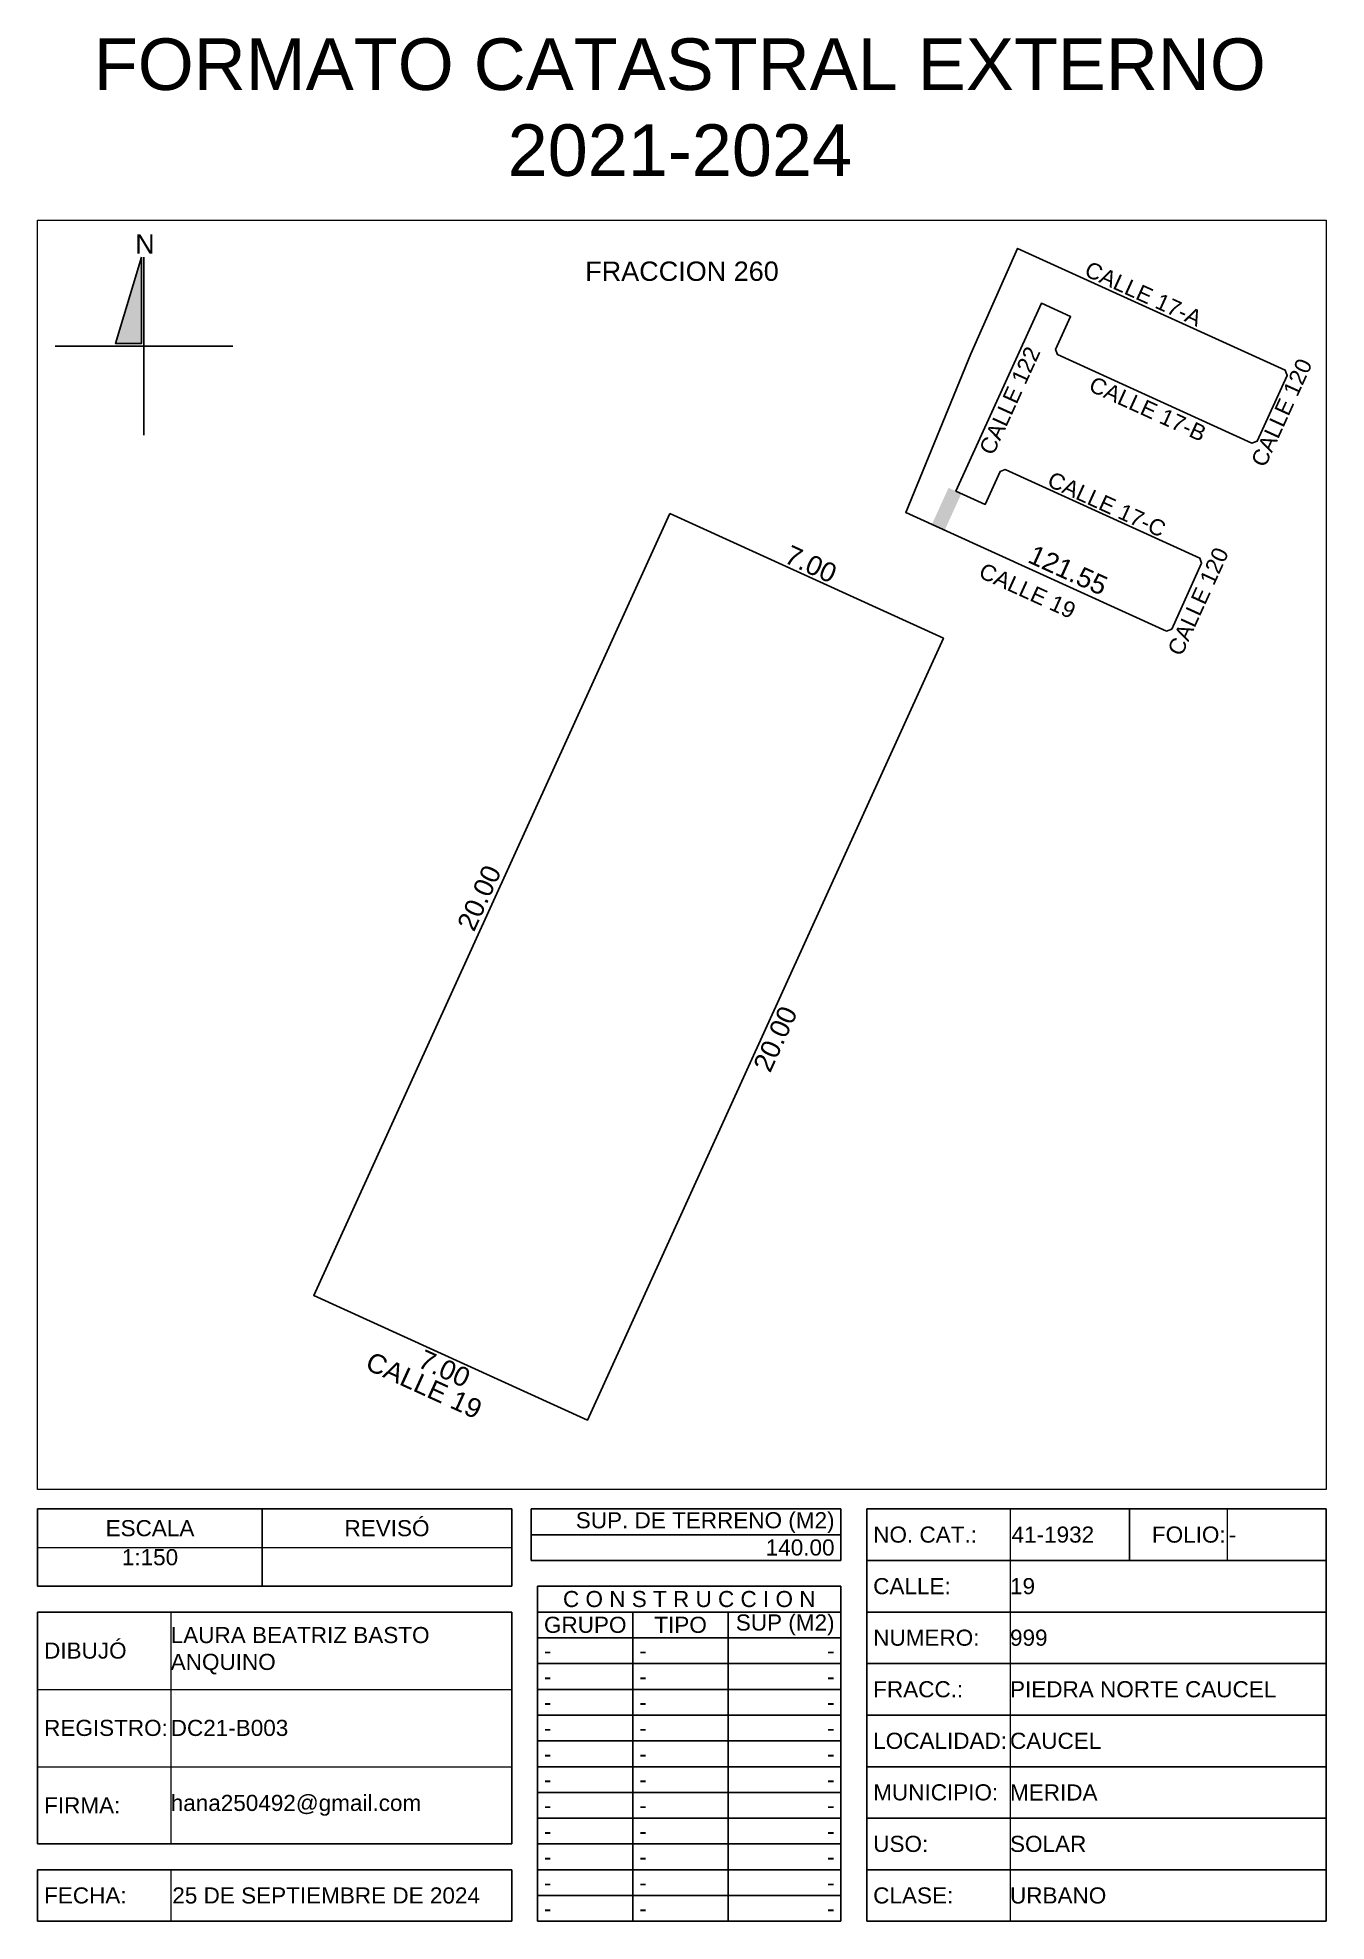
# Model space of a CAD drawing. Header units: inches. Extents: x 163.5 to 193.5, y 30.1 to 74.
import ezdxf

# ---------------------------------------------------------------- set-up
doc = ezdxf.new("R2010")
doc.units = ezdxf.units.IN
doc.header["$MEASUREMENT"] = 0
doc.layers.add('_DIV LOTES', color=7, linetype='Continuous')
doc.styles.add('Formato', font='arial.ttf')
doc.styles.add('Localizacion', font='arial.ttf')
doc.styles.get("Standard").update_dxf_attribs({"font": 'arial.ttf'})
doc.styles.add('Terreno', font='arial.ttf')
doc.dimstyles.new('T-100', dxfattribs={"dimscale": 0, "dimtxt": 0.45, "dimasz": 0.18, "dimexe": 0.18, "dimexo": 0.0625, "dimgap": 0.0905, "dimtad": 0, "dimzin": 1, "dimdsep": 46, "dimtxsty": 'Terreno', "dimblk": 'NONE', "dimcen": 0, "dimse1": 1, "dimse2": 1, "dimsd1": 1, "dimsd2": 1, "dimclrt": 256, "dimadec": 0, "dimazin": 0, "dimtfac": 1, "dimtix": 1, "dimtofl": 0, "dimtmove": 2, "dimatfit": 3, "dimldrblk": 'NONE', "dimfxl": 1, "dimtolj": 1, "dimarcsym": 0})
doc.dimstyles.new('U-100', dxfattribs={"dimscale": 0, "dimtxt": 0.375, "dimasz": 0.18, "dimexe": 0.18, "dimexo": 0.0625, "dimgap": 0.0905, "dimtad": 0, "dimzin": 1, "dimdsep": 46, "dimtxsty": 'Terreno', "dimblk": 'NONE', "dimcen": 0, "dimse1": 1, "dimse2": 1, "dimsd1": 1, "dimsd2": 1, "dimclrt": 256, "dimadec": 0, "dimazin": 0, "dimtfac": 1, "dimtix": 1, "dimtofl": 0, "dimtmove": 2, "dimatfit": 3, "dimldrblk": 'NONE', "dimfxl": 1, "dimtolj": 1, "dimarcsym": 0})

# ---------------------------------------------------------------- blocks, each defined once
blk = doc.blocks.new('*T4')
at = {"color": 0, "linetype": 'ByBlock', "lineweight": -2, "transparency": 16777216}
for p, q in [((0, 0), (11.036, 0)), ((0, 0), (0, -1.8)), ((5.23, 0), (5.23, -1.8)), ((11.036, 0), (11.036, -1.8)), ((0, -1.8), (11.036, -1.8))]:
    blk.add_line(p, q, dxfattribs=at)
at = {"layer": 'Defpoints', "color": 8, "linetype": 'ByBlock', "lineweight": 0, "transparency": 16777216}
blk.add_line((0, -0.9), (11.036, -0.9), dxfattribs=at)
at = {"color": 0, "lineweight": 18, "transparency": 16777216, "char_height": 0.375}
for s, insert, width, attachment_point in [('{\\C256;ESCALA}', (2.615, -0.45), 5.15762, 5), ('REVISÓ', (8.133, -0.45), 5.73486, 5), ('1:150', (2.615, -0.936), 5.15762, 2)]:
    blk.add_mtext(s, dxfattribs=dict(at, insert=insert, width=width, attachment_point=attachment_point))
blk = doc.blocks.new('*T5')
at = {"color": 0, "lineweight": -2, "transparency": 16777216}
for p, q in [((0, 0), (7.21, 0)), ((0, 0), (0, -0.6)), ((7.21, 0), (7.21, -0.6)), ((0, -0.6), (7.21, -0.6))]:
    blk.add_line(p, q, dxfattribs=at)
at = {"color": 0, "lineweight": 18, "transparency": 16777216, "insert": (7.06, -0.3), "char_height": 0.375, "width": 6.90975, "attachment_point": 6}
blk.add_mtext('140.00', dxfattribs=at)
blk = doc.blocks.new('*T6')
at = {"color": 0, "lineweight": -2, "transparency": 16777216}
for p, q in [((0, 0), (7.21, 0)), ((0, 0), (0, -0.6)), ((7.21, 0), (7.21, -0.6)), ((0, -0.6), (7.21, -0.6))]:
    blk.add_line(p, q, dxfattribs=at)
at = {"color": 0, "lineweight": 18, "transparency": 16777216, "insert": (7.06, -0.564), "char_height": 0.375, "width": 6.90975, "attachment_point": 9}
blk.add_mtext('{\\C256;  SUP. DE TERRENO (M2)   }', dxfattribs=at)
blk = doc.blocks.new('*T7')
at = {"color": 0, "lineweight": -2, "transparency": 16777216}
for p, q in [((0, 0), (3.336, 0)), ((0, 0), (0, -9.6)), ((0, -1.2), (3.336, -1.2)), ((0, -2.4), (3.336, -2.4)), ((0, -3.6), (3.336, -3.6)), ((0, -4.8), (3.336, -4.8)), ((0, -6), (3.336, -6)), ((0, -7.2), (3.336, -7.2)), ((0, -8.4), (3.336, -8.4)), ((0, -9.6), (3.336, -9.6))]:
    blk.add_line(p, q, dxfattribs=at)
at = {"layer": 'Defpoints', "color": 8, "linetype": 'ByBlock', "lineweight": 0, "transparency": 16777216}
blk.add_line((3.336, 0), (3.336, -9.6), dxfattribs=at)
at = {"color": 0, "lineweight": 18, "transparency": 16777216, "char_height": 0.375, "width": 3.03551, "attachment_point": 4, "style": 'Formato'}
for s, insert in [('NO. CAT.:', (0.15, -0.6)), ('CALLE:', (0.15, -1.8)), ('NUMERO:', (0.15, -3)), ('FRACC.:', (0.15, -4.2)), ('LOCALIDAD:', (0.15, -5.4)), ('MUNICIPIO:', (0.15, -6.6)), ('CLASE:', (0.15, -9))]:
    blk.add_mtext(s, dxfattribs=dict(at, insert=insert))
at = {"color": 0, "lineweight": 18, "transparency": 16777216, "insert": (0.15, -7.8), "char_height": 0.375, "width": 3.03551, "attachment_point": 4}
blk.add_mtext('USO:', dxfattribs=at)
blk = doc.blocks.new('*T8')
at = {"color": 0, "lineweight": -2, "transparency": 16777216}
for p, q in [((0, 0), (7.363, 0)), ((7.363, 0), (7.363, -8.4)), ((0, -1.2), (7.363, -1.2)), ((0, -2.4), (7.363, -2.4)), ((0, -3.6), (7.363, -3.6)), ((0, -4.8), (7.363, -4.8)), ((0, -6), (7.363, -6)), ((0, -7.2), (7.363, -7.2)), ((0, -8.4), (7.363, -8.4))]:
    blk.add_line(p, q, dxfattribs=at)
at = {"layer": 'Defpoints', "color": 8, "linetype": 'ByBlock', "lineweight": 0, "transparency": 16777216}
blk.add_line((0, 0), (0, -8.4), dxfattribs=at)
at = {"color": 0, "lineweight": 18, "transparency": 16777216, "char_height": 0.375, "width": 7.363, "attachment_point": 4}
for s, insert in [('19', (0, -0.6)), ('999', (0, -1.8)), ('PIEDRA NORTE CAUCEL', (0, -3)), ('CAUCEL', (0, -4.2)), ('MERIDA', (0, -5.4)), ('SOLAR', (0, -6.6)), ('URBANO', (0, -7.8))]:
    blk.add_mtext(s, dxfattribs=dict(at, insert=insert))
blk = doc.blocks.new('*T9')
at = {"color": 0, "lineweight": -2, "transparency": 16777216}
for p, q in [((0, 0), (2.782, 0)), ((2.782, 0), (2.782, -1.2)), ((0, -1.2), (2.782, -1.2))]:
    blk.add_line(p, q, dxfattribs=at)
at = {"layer": 'Defpoints', "color": 8, "linetype": 'ByBlock', "lineweight": 0, "transparency": 16777216}
blk.add_line((0, 0), (0, -1.2), dxfattribs=at)
at = {"color": 0, "lineweight": 18, "transparency": 16777216, "insert": (0.036, -0.6), "char_height": 0.375, "width": 2.7103, "attachment_point": 4}
blk.add_mtext('41-1932', dxfattribs=at)
blk = doc.blocks.new('*T10')
at = {"color": 0, "lineweight": -2, "transparency": 16777216}
for p, q in [((0, 0), (2.273, 0)), ((0, 0), (0, -1.2)), ((0, -1.2), (2.273, -1.2))]:
    blk.add_line(p, q, dxfattribs=at)
at = {"layer": 'Defpoints', "color": 8, "linetype": 'ByBlock', "lineweight": 0, "transparency": 16777216}
blk.add_line((2.273, 0), (2.273, -1.2), dxfattribs=at)
at = {"color": 0, "lineweight": 18, "transparency": 16777216, "insert": (2.237, -0.6), "char_height": 0.375, "width": 2.2007, "attachment_point": 6}
blk.add_mtext(' FOLIO:', dxfattribs=at)
blk = doc.blocks.new('*T11')
at = {"color": 0, "lineweight": -2, "transparency": 16777216}
for p, q in [((0, 0), (2.308, 0)), ((2.308, 0), (2.308, -1.2)), ((0, -1.2), (2.308, -1.2))]:
    blk.add_line(p, q, dxfattribs=at)
at = {"layer": 'Defpoints', "color": 8, "linetype": 'ByBlock', "lineweight": 0, "transparency": 16777216}
blk.add_line((0, 0), (0, -1.2), dxfattribs=at)
at = {"color": 0, "lineweight": 18, "transparency": 16777216, "insert": (0.036, -0.6), "char_height": 0.375, "width": 2.236, "attachment_point": 4}
blk.add_mtext('-', dxfattribs=at)
blk = doc.blocks.new('*T12')
at = {"color": 0, "lineweight": -2, "transparency": 16777216}
for p, q in [((0, 0), (3.098, 0)), ((0, 0), (0, -1.2)), ((0, -1.2), (3.098, -1.2))]:
    blk.add_line(p, q, dxfattribs=at)
at = {"layer": 'Defpoints', "color": 8, "linetype": 'ByBlock', "lineweight": 0, "transparency": 16777216}
blk.add_line((3.098, 0), (3.098, -1.2), dxfattribs=at)
at = {"color": 0, "lineweight": 18, "transparency": 16777216, "insert": (0.15, -0.6), "char_height": 0.375, "width": 2.79829, "attachment_point": 4}
blk.add_mtext('{\\C256;FECHA:}', dxfattribs=at)
blk = doc.blocks.new('*T13')
at = {"color": 0, "lineweight": -2, "transparency": 16777216}
for p, q in [((0, 0), (7.938, 0)), ((7.938, 0), (7.938, -1.2)), ((0, -1.2), (7.938, -1.2))]:
    blk.add_line(p, q, dxfattribs=at)
at = {"layer": 'Defpoints', "color": 8, "linetype": 'ByBlock', "lineweight": 0, "transparency": 16777216}
blk.add_line((0, 0), (0, -1.2), dxfattribs=at)
at = {"color": 0, "lineweight": 18, "transparency": 16777216, "insert": (0.036, -0.6), "char_height": 0.375, "width": 7.86619, "attachment_point": 4}
blk.add_mtext('{\\C256;25 DE SEPTIEMBRE DE 2024}', dxfattribs=at)
blk = doc.blocks.new('*T14')
at = {"color": 0, "lineweight": -2, "transparency": 16777216}
for p, q in [((0, 0), (7.065, 0)), ((0, 0), (0, -7.8)), ((7.065, 0), (7.065, -7.8)), ((0, -0.6), (7.065, -0.6)), ((2.22, -0.6), (2.22, -7.8)), ((4.44, -0.6), (4.44, -7.8)), ((0, -1.2), (7.065, -1.2)), ((0, -1.8), (7.065, -1.8)), ((0, -2.4), (7.065, -2.4)), ((0, -3), (7.065, -3)), ((0, -3.6), (7.065, -3.6)), ((0, -4.2), (7.065, -4.2)), ((0, -4.8), (7.065, -4.8)), ((0, -5.4), (7.065, -5.4)), ((0, -6), (7.065, -6)), ((0, -6.6), (7.065, -6.6)), ((0, -7.2), (7.065, -7.2)), ((0, -7.8), (7.065, -7.8))]:
    blk.add_line(p, q, dxfattribs=at)
at = {"color": 0, "lineweight": 18, "transparency": 16777216, "char_height": 0.375}
for s, insert, width, attachment_point in [('{\\C256;C O N S T R U C C I O N}', (3.532, -0.3), 7.065, 5), ('GRUPO', (1.11, -0.9), 2.22, 5), ('TIPO', (3.33, -0.9), 2.22, 5), ('SUP (M2)', (6.915, -0.9), 2.325, 6), ('-', (0.15, -1.5), 1.92, 4), ('-', (2.37, -1.5), 1.92, 4), ('-', (0.15, -2.1), 1.92, 4), ('-', (2.37, -2.1), 1.92, 4), ('-', (0.15, -2.7), 1.92, 4), ('-', (2.37, -2.7), 1.92, 4), ('-', (0.15, -3.3), 1.92, 4), ('-', (2.37, -3.3), 1.92, 4), ('-', (0.15, -3.9), 1.92, 4), ('-', (2.37, -3.9), 1.92, 4), ('-', (0.15, -4.5), 1.92, 4), ('-', (2.37, -4.5), 1.92, 4), ('-', (0.15, -5.1), 1.92, 4), ('-', (2.37, -5.1), 1.92, 4), ('-', (0.15, -5.7), 1.92, 4), ('-', (2.37, -5.7), 1.92, 4), ('-', (0.15, -6.3), 1.92, 4), ('-', (2.37, -6.3), 1.92, 4), ('-', (0.15, -6.9), 1.92, 4), ('-', (2.37, -6.9), 1.92, 4), ('-', (0.15, -7.5), 1.92, 4), ('-', (2.37, -7.5), 1.92, 4), ('-', (6.915, -7.5), 2.325, 6)]:
    blk.add_mtext(s, dxfattribs=dict(at, insert=insert, width=width, attachment_point=attachment_point))
at = {"color": 0, "lineweight": 18, "transparency": 16777216, "char_height": 0.375, "width": 2.325, "attachment_point": 6, "style": 'Formato'}
for insert in [(6.915, -1.5), (6.915, -2.1), (6.915, -2.7), (6.915, -3.3), (6.915, -3.9), (6.915, -4.5), (6.915, -5.1), (6.915, -5.7), (6.915, -6.3), (6.915, -6.9)]:
    blk.add_mtext('-', dxfattribs=dict(at, insert=insert))
blk = doc.blocks.new('*T15')
at = {"color": 0, "lineweight": -2, "transparency": 16777216}
for p, q in [((0, 0), (11.036, 0)), ((0, 0), (0, -5.4)), ((11.036, 0), (11.036, -5.4)), ((0, -5.4), (11.036, -5.4))]:
    blk.add_line(p, q, dxfattribs=at)
at = {"layer": 'Defpoints', "color": 8, "linetype": 'ByBlock', "lineweight": 0, "transparency": 16777216}
for p, q in [((3.098, 0), (3.098, -5.4)), ((0, -1.8), (11.036, -1.8)), ((0, -3.6), (11.036, -3.6))]:
    blk.add_line(p, q, dxfattribs=at)
at = {"color": 0, "lineweight": 18, "transparency": 16777216, "char_height": 0.375, "width": 7.93819, "attachment_point": 4, "style": 'Formato'}
for s, insert in [('LAURA BEATRIZ BASTO ANQUINO', (3.098, -0.9)), ('DC21-B003', (3.098, -2.7)), ('hana250492@gmail.com', (3.098, -4.5))]:
    blk.add_mtext(s, dxfattribs=dict(at, insert=insert))
at = {"color": 0, "lineweight": 18, "transparency": 16777216, "char_height": 0.375, "width": 2.79829, "attachment_point": 4}
for s, insert in [('DIBUJÓ', (0.15, -0.9)), ('REGISTRO:', (0.15, -2.7)), ('FIRMA:', (0.15, -4.5))]:
    blk.add_mtext(s, dxfattribs=dict(at, insert=insert))
blk = doc.blocks.new('Norte')
blk.add_hatch(color=256).paths.add_polyline_path([(2254.291, 2179.168), (2254.691, 2179.168), (2254.691, 2180.508)])
for p, q in [((2254.731, 2180.508), (2254.731, 2177.748)), ((2253.351, 2179.128), (2256.111, 2179.128))]:
    blk.add_line(p, q)
blk.add_lwpolyline([(2254.691, 2180.508), (2254.291, 2179.168), (2254.691, 2179.168)], close=True)
at = {"insert": (2254.595, 2180.866), "char_height": 0.3, "width": 0.27128, "attachment_point": 1, "style": 'Localizacion'}
blk.add_mtext('N', dxfattribs=at)
blk = doc.blocks.new('*D19')
at = {"layer": 'Defpoints', "color": 0, "transparency": 16777216}
for p in [(186.591, 69.651), (186.332, 69.082), (192.562, 66.246)]:
    blk.add_point(p, dxfattribs=at)
at = {"transparency": 16777216, "insert": (189.26, 68.023), "char_height": 0.375, "attachment_point": 5, "rotation": 335.528, "style": 'Terreno'}
blk.add_mtext('\\A1;CALLE 17-A', dxfattribs=at)
blk = doc.blocks.new('_None')
blk = doc.blocks.new('*D20')
at = {"layer": 'Defpoints', "color": 0, "transparency": 16777216}
for p in [(183.726, 62.936), (189.797, 60.173), (189.596, 59.73)]:
    blk.add_point(p, dxfattribs=at)
at = {"transparency": 16777216, "insert": (186.56, 61.111), "char_height": 0.375, "attachment_point": 5, "rotation": 335.528, "style": 'Terreno'}
blk.add_mtext('\\A1;CALLE 19', dxfattribs=at)
blk = doc.blocks.new('*D21')
at = {"layer": 'Defpoints', "color": 0, "transparency": 16777216}
for p in [(190.616, 61.751), (190.884, 61.629), (189.918, 60.218)]:
    blk.add_point(p, dxfattribs=at)
at = {"transparency": 16777216, "insert": (190.535, 60.862), "char_height": 0.375, "attachment_point": 5, "rotation": 65.528, "style": 'Terreno'}
blk.add_mtext('\\A1;CALLE 120', dxfattribs=at)
blk = doc.blocks.new('*D22')
at = {"layer": 'Defpoints', "color": 0, "transparency": 16777216}
for p in [(186.143, 64.153), (186.043, 63.932), (190.571, 61.872)]:
    blk.add_point(p, dxfattribs=at)
at = {"transparency": 16777216, "insert": (188.407, 63.122), "char_height": 0.375, "attachment_point": 5, "rotation": 335.528, "style": 'Terreno'}
blk.add_mtext('\\A1;CALLE 17-C', dxfattribs=at)
blk = doc.blocks.new('*D23')
at = {"layer": 'Defpoints', "color": 0, "transparency": 16777216}
for p in [(186.885, 67.805), (187.062, 67.724), (184.894, 63.43)]:
    blk.add_point(p, dxfattribs=at)
at = {"transparency": 16777216, "insert": (186.15, 65.537), "char_height": 0.375, "attachment_point": 5, "rotation": 65.528, "style": 'Terreno'}
blk.add_mtext('\\A1;CALLE 122', dxfattribs=at)
blk = doc.blocks.new('*D24')
at = {"layer": 'Defpoints', "color": 0, "transparency": 16777216}
for p in [(187.261, 66.608), (191.788, 64.547), (191.702, 64.356)]:
    blk.add_point(p, dxfattribs=at)
at = {"transparency": 16777216, "insert": (189.361, 65.343), "char_height": 0.375, "attachment_point": 5, "rotation": 335.528, "style": 'Terreno'}
blk.add_mtext('\\A1;CALLE 17-B', dxfattribs=at)
blk = doc.blocks.new('*D25')
at = {"layer": 'Defpoints', "color": 0, "transparency": 16777216}
for p in [(192.607, 66.126), (192.828, 66.025), (191.909, 64.593)]:
    blk.add_point(p, dxfattribs=at)
at = {"transparency": 16777216, "insert": (192.479, 65.258), "char_height": 0.375, "attachment_point": 5, "rotation": 65.528, "style": 'Terreno'}
blk.add_mtext('\\A1;CALLE 120', dxfattribs=at)
blk = doc.blocks.new('*D26')
at = {"layer": 'Defpoints', "color": 0, "transparency": 16777216}
for p in [(177.633, 63.181), (178.232, 62.908), (169.947, 44.705)]:
    blk.add_point(p, dxfattribs=at)
at = {"transparency": 16777216, "insert": (173.799, 53.961), "char_height": 0.45, "attachment_point": 5, "rotation": 65.528, "style": 'Terreno'}
blk.add_mtext('\\A1;20.00', dxfattribs=at)
blk = doc.blocks.new('*D27')
at = {"layer": 'Defpoints', "color": 0, "transparency": 16777216}
for p in [(178.232, 62.908), (184.841, 60.531), (184.603, 60.008)]:
    blk.add_point(p, dxfattribs=at)
at = {"transparency": 16777216, "insert": (181.518, 61.73), "char_height": 0.45, "attachment_point": 5, "rotation": 335.528, "style": 'Terreno'}
blk.add_mtext('\\A1;7.00', dxfattribs=at)
blk = doc.blocks.new('*D28')
at = {"layer": 'Defpoints', "color": 0, "transparency": 16777216}
for p in [(184.603, 60.008), (176.319, 41.805), (177.313, 41.352)]:
    blk.add_point(p, dxfattribs=at)
at = {"transparency": 16777216, "insert": (180.693, 50.679), "char_height": 0.45, "attachment_point": 5, "rotation": 65.528, "style": 'Terreno'}
blk.add_mtext('\\A1;20.00', dxfattribs=at)
blk = doc.blocks.new('*D29')
at = {"layer": 'Defpoints', "color": 0, "transparency": 16777216}
for p in [(169.947, 44.705), (169.691, 44.141), (176.319, 41.805)]:
    blk.add_point(p, dxfattribs=at)
at = {"transparency": 16777216, "insert": (172.986, 43.005), "char_height": 0.45, "attachment_point": 5, "rotation": 335.528, "style": 'Terreno'}
blk.add_mtext('\\A1;7.00', dxfattribs=at)
blk = doc.blocks.new('*D30')
at = {"layer": 'Defpoints', "color": 0, "transparency": 16777216}
for p in [(169.947, 44.705), (169.327, 43.341), (176.319, 41.805)]:
    blk.add_point(p, dxfattribs=at)
at = {"transparency": 16777216, "insert": (172.512, 42.614), "char_height": 0.45, "attachment_point": 5, "rotation": 335.528, "style": 'Terreno'}
blk.add_mtext('\\A1;CALLE 19', dxfattribs=at)
blk = doc.blocks.new('*D31')
at = {"layer": 'Defpoints', "color": 0, "transparency": 16777216}
for p in [(184.931, 62.387), (189.797, 60.173), (189.939, 60.483)]:
    blk.add_point(p, dxfattribs=at)
at = {"transparency": 16777216, "insert": (187.505, 61.59), "char_height": 0.45, "attachment_point": 5, "rotation": 335.528, "style": 'Terreno'}
blk.add_mtext('\\A1;121.55', dxfattribs=at)
blk = doc.blocks.new('*D34')
at = {"layer": 'Defpoints', "color": 0, "transparency": 16777216}
for p in [(163.518, 69.739), (193.518, 69.739), (193.518, 68.547)]:
    blk.add_point(p, dxfattribs=at)
at = {"transparency": 16777216, "insert": (178.518, 68.547), "char_height": 0.45, "width": 5.55464, "attachment_point": 5, "style": 'Terreno'}
blk.add_mtext('\\A1;FRACCION 260', dxfattribs=at)

msp = doc.modelspace()

# ---------------------------------------------------------------- hatches: boundary and pattern name
h = msp.add_hatch(color=256)
h.dxf.hatch_style = 1
h.paths.add_polyline_path([(185.021, 63.372), (184.894, 63.43), (184.724, 63.507), (184.337, 62.658), (184.635, 62.522)])

# ---------------------------------------------------------------- linework, layer by layer
at = {"lineweight": 18}
msp.add_lwpolyline([(163.518, 69.739), (193.518, 69.739), (193.518, 40.189), (163.518, 40.189)], close=True, dxfattribs=at)
at = {"layer": '_DIV LOTES'}
for points in [[(189.797, 60.173), (189.918, 60.218), (190.616, 61.751), (190.571, 61.872), (186.043, 63.932), (185.922, 63.887), (185.573, 63.121), (184.894, 63.43), (186.885, 67.805), (187.564, 67.495), (187.216, 66.729), (187.261, 66.608), (191.788, 64.547), (191.909, 64.593), (192.607, 66.126), (192.562, 66.246), (186.332, 69.082), (185.243, 66.629), (183.726, 62.936), (189.797, 60.173)], [(178.232, 62.908), (184.603, 60.008), (176.319, 41.805), (169.947, 44.705), (178.232, 62.908)]]:
    msp.add_lwpolyline(points, dxfattribs=at)

# ---------------------------------------------------------------- block references
at = {"lineweight": 25, "xscale": 1.5, "yscale": 1.5, "zscale": 1.5}
msp.add_blockref('Norte', (-3216.104, -3201.888), dxfattribs=at)
for name, p in [('*T4', (163.518, 39.739)), ('*T6', (175.01, 39.739)), ('*T7', (182.82, 39.739)), ('*T9', (186.155, 39.739)), ('*T10', (188.938, 39.739)), ('*T11', (191.21, 39.739)), ('*T5', (175.01, 39.139)), ('*T8', (186.155, 38.539)), ('*T14', (175.155, 37.939)), ('*T15', (163.518, 37.339)), ('*T12', (163.518, 31.339)), ('*T13', (166.617, 31.339))]:
    msp.add_blockref(name, p)

# ---------------------------------------------------------------- texts
at = {"lineweight": 18, "insert": (178.468, 72.36), "char_height": 1.2, "width": 31.23058, "attachment_point": 5, "style": 'Formato'}
msp.add_mtext('\\A1;FORMATO CATASTRAL EXTERNO 2021-2024', dxfattribs=at)

# ---------------------------------------------------------------- dimensions: what is measured, and where the dimension line sits
dim = msp.add_linear_dim(base=(193.518, 68.547), p1=(163.518, 69.739), p2=(193.518, 69.739), text='FRACCION 260', dimstyle='T-100', override={"dimscale": 1})
dim.commit()
dim.dimension.update_dxf_attribs({"geometry": '*D34', "text_midpoint": (178.518, 68.547)})
for base, p1, p2, angle, text, dimstyle, picture, middle in [((186.591, 69.651), (192.562, 66.246), (186.332, 69.082), 155.528, 'CALLE 17-A', 'U-100', '*D19', (189.26, 68.023)), ((187.062, 67.724), (184.894, 63.43), (186.885, 67.805), 65.528, 'CALLE 122', 'U-100', '*D23', (186.15, 65.537)), ((191.702, 64.356), (187.261, 66.608), (191.788, 64.547), 335.528, 'CALLE 17-B', 'U-100', '*D24', (189.361, 65.343)), ((169.327, 43.341), (176.319, 41.805), (169.947, 44.705), 155.528, 'CALLE 19', 'T-100', '*D30', (172.512, 42.614))]:
    dim = msp.add_linear_dim(base=base, p1=p1, p2=p2, angle=angle, text=text, dimstyle=dimstyle, override={"dimscale": 1})
    dim.commit()
    dim.dimension.update_dxf_attribs({"geometry": picture, "text_midpoint": middle, "dimtype": 161})
for p1, p2, distance, text, dimstyle, picture, middle in [((191.909, 64.593), (192.607, 66.126), -0.243, 'CALLE 120', 'U-100', '*D25', (192.479, 65.258)), ((190.571, 61.872), (186.043, 63.932), -0.242, 'CALLE 17-C', 'U-100', '*D22', (188.407, 63.122)), ((183.726, 62.936), (189.797, 60.173), -0.487, 'CALLE 19', 'U-100', '*D20', (186.56, 61.111)), ((184.931, 62.387), (189.797, 60.173), 0.341, '121.55', 'T-100', '*D31', (187.505, 61.59)), ((189.918, 60.218), (190.616, 61.751), -0.295, 'CALLE 120', 'U-100', '*D21', (190.535, 60.862))]:
    dim = msp.add_aligned_dim(p1=p1, p2=p2, distance=distance, text=text, dimstyle=dimstyle, override={"dimscale": 1})
    dim.commit()
    dim.dimension.update_dxf_attribs({"geometry": picture, "text_midpoint": middle})
for base, p1, p2, angle, picture, middle in [((177.633, 63.181), (169.947, 44.705), (178.232, 62.908), 65.528, '*D26', (173.799, 53.961)), ((184.841, 60.531), (178.232, 62.908), (184.603, 60.008), 335.528, '*D27', (181.518, 61.73)), ((177.313, 41.352), (184.603, 60.008), (176.319, 41.805), 245.528, '*D28', (180.693, 50.679)), ((169.691, 44.141), (176.319, 41.805), (169.947, 44.705), 155.528, '*D29', (172.986, 43.005))]:
    dim = msp.add_linear_dim(base=base, p1=p1, p2=p2, angle=angle, dimstyle='T-100', override={"dimscale": 1})
    dim.commit()
    dim.dimension.update_dxf_attribs({"geometry": picture, "text_midpoint": middle, "dimtype": 161})

doc.saveas('drawing.dxf')
